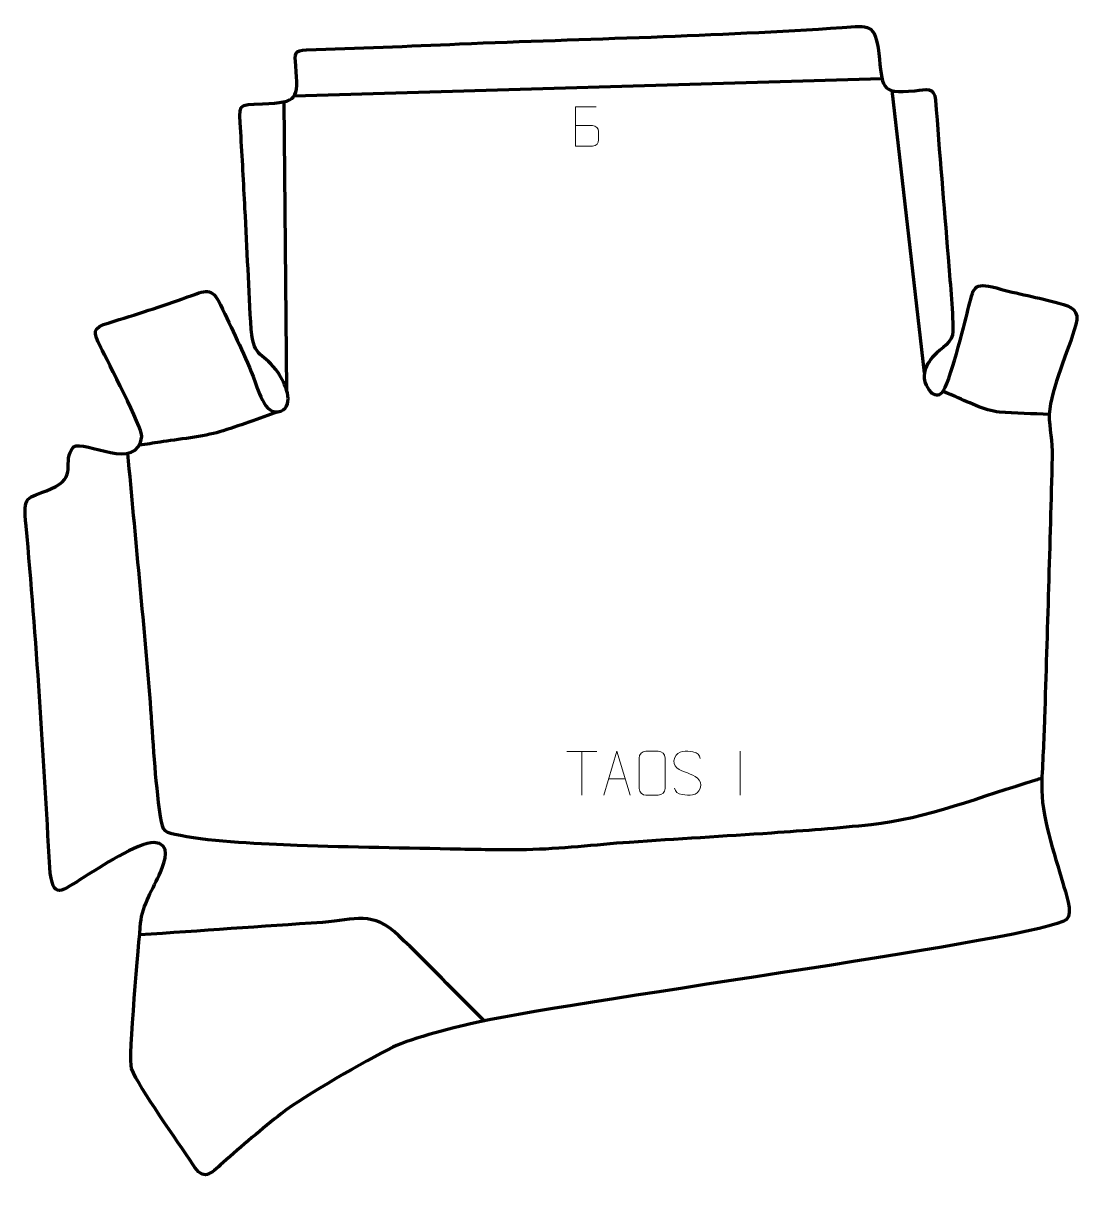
# Model space of a CAD drawing. Header units: millimetres. Extents: x -542 to 59, y 100 to 759.
import ezdxf

# ---------------------------------------------------------------- set-up
doc = ezdxf.new("R2010")
doc.units = ezdxf.units.MM
doc.header["$MEASUREMENT"] = 0
doc.layers.add('layer 2', color=7, linetype='Continuous')
doc.layers.add('layer 3', color=7, linetype='Continuous')

msp = doc.modelspace()

# ---------------------------------------------------------------- linework, layer by layer
at = {"layer": 'layer 2', "color": 142, "lineweight": 158}
for points in [[(-53.441, 726.9502), (-53.441, 726.9502), (-387.6926, 717.1482), (-387.6926, 717.1482)], [(-29.3217, 559.6154), (-29.3217, 559.6154), (-47.7147, 720.3575), (-47.7147, 720.3575)], [(-393.4765, 713.9215), (-393.4765, 713.9215), (-391.9319, 549.8306), (-391.9319, 549.8306)]]:
    msp.add_open_spline(points, degree=3, dxfattribs=at)
for points, knots in [([(41.5969, 536.2097), (32.6777, 536.6109), (22.0239, 536.6537), (13.3637, 537.4907), (13.3637, 537.4907), (4.6973, 538.3282), (-5.0718, 543.536), (-13.1873, 546.9383), (-13.1873, 546.9383), (-15.029, 547.7104), (-16.8708, 548.4822), (-18.7125, 549.2542)], [0, 0, 0, 0, 0.25, 0.25, 0.25, 0.25, 0.5, 0.5, 0.5, 0.5, 1, 1, 1, 1]), ([(-396.6478, 537.692), (-407.4235, 533.9837), (-419.2876, 529.4975), (-430.0542, 526.2538), (-430.0542, 526.2538), (-438.7573, 523.6318), (-454.2931, 521.9289), (-463.857, 520.4521), (-463.857, 520.4521), (-467.7967, 519.8437), (-471.7365, 519.2354), (-475.6762, 518.6271)], [0, 0, 0, 0, 0.25, 0.25, 0.25, 0.25, 0.5, 0.5, 0.5, 0.5, 1, 1, 1, 1]), ([(-482.3934, 514.069), (-478.1273, 466.8919), (-473.3953, 419.6496), (-469.6005, 372.4489), (-469.6005, 372.4489), (-467.8585, 350.6997), (-467.0315, 329.0882), (-463.8145, 307.4587), (-463.8145, 307.4587), (-462.4706, 298.6188), (-461.7259, 298.7129), (-452.3746, 296.8417), (-452.3746, 296.8417), (-433.2944, 293.0237), (-405.5933, 292.0923), (-385.921, 291.2911), (-385.921, 291.2911), (-354.8588, 290.0261), (-324.0786, 289.8291), (-293.0609, 289.0867), (-293.0609, 289.0867), (-280.5406, 288.7751), (-268.0651, 288.6487), (-255.5412, 288.8293), (-255.5412, 288.8293), (-236.0244, 289.1353), (-216.4213, 291.6447), (-196.9368, 293.0164), (-196.9368, 293.0164), (-170.0165, 294.8625), (-143.0808, 296.4698), (-116.1578, 298.2759), (-116.1578, 298.2759), (-97.2328, 299.5563), (-78.366, 301.0404), (-59.4972, 302.9969), (-59.4972, 302.9969), (-29.5199, 306.1298), (4.7859, 319.4873), (34.0499, 328.3769), (34.0499, 328.3769), (35.2019, 328.7268), (36.354, 329.0768), (37.506, 329.4268)], [0, 0, 0, 0, 0.08333333, 0.08333333, 0.08333333, 0.08333333, 0.16666667, 0.16666667, 0.16666667, 0.16666667, 0.25, 0.25, 0.25, 0.25, 0.33333333, 0.33333333, 0.33333333, 0.33333333, 0.41666667, 0.41666667, 0.41666667, 0.41666667, 0.5, 0.5, 0.5, 0.5, 0.58333333, 0.58333333, 0.58333333, 0.58333333, 0.66666667, 0.66666667, 0.66666667, 0.66666667, 0.75, 0.75, 0.75, 0.75, 0.83333333, 0.83333333, 0.83333333, 0.83333333, 1, 1, 1, 1]), ([(-279.6602, 191.2566), (-295.7618, 207.3218), (-311.7698, 223.8467), (-328.0717, 239.6578), (-328.0717, 239.6578), (-343.1372, 254.2698), (-353.0039, 248.5995), (-371.5329, 247.3134), (-371.5329, 247.3134), (-406.1959, 244.9084), (-440.863, 242.5562), (-475.5278, 240.1765)], [0, 0, 0, 0, 0.25, 0.25, 0.25, 0.25, 0.5, 0.5, 0.5, 0.5, 1, 1, 1, 1])]:
    msp.add_open_spline(points, degree=3, knots=knots, dxfattribs=at)
at = {"layer": 'layer 3', "color": 242, "lineweight": 158}
msp.add_open_spline([(-415.612, 653.3157), (-414.3681, 630.4354), (-413.4687, 607.3129), (-412.0822, 584.4962), (-412.0822, 584.4962), (-410.723, 567.3204), (-404.872, 571.87), (-396.582, 559.6179), (-396.582, 559.6179), (-393.2262, 554.6582), (-386.9055, 541.4853), (-395.261, 538.1055), (-395.261, 538.1055), (-404.5236, 534.3587), (-408.6541, 551.8654), (-411.0225, 557.7815), (-411.0225, 557.7815), (-416.4869, 571.4314), (-423.2696, 585.1435), (-429.5278, 598.4862), (-429.5278, 598.4862), (-434.4725, 609.0452), (-438.2315, 606.6115), (-448.278, 602.9555), (-448.278, 602.9555), (-463.1383, 597.5762), (-477.706, 592.9884), (-492.7873, 588.3438), (-492.7873, 588.3438), (-502.6743, 585.299), (-502.0901, 583.1705), (-497.5492, 574.1998), (-497.5492, 574.1998), (-493.8377, 566.7787), (-474.1593, 528.6107), (-474.2551, 523.7123), (-474.2551, 523.7123), (-476.3398, 502.9918), (-506.7738, 521.9187), (-513.1172, 517.7003), (-513.1172, 517.7003), (-520.2827, 509.2591), (-509.9639, 500.5993), (-525.9254, 493.8091), (-525.9254, 493.8091), (-540.3269, 487.6826), (-541.7305, 491.0651), (-540.0519, 472.7023), (-540.0519, 472.7023), (-534.2049, 408.7363), (-530.1182, 342.8331), (-526.6587, 278.559), (-526.6587, 278.559), (-524.8923, 259.1399), (-520.1179, 264.9277), (-506.8981, 273.1957), (-506.8981, 273.1957), (-498.7329, 278.3025), (-476.2214, 292.8808), (-467.3855, 292.7651), (-467.3855, 292.7651), (-457.212, 292.0375), (-461.0473, 282.2926), (-463.702, 275.8684), (-463.702, 275.8684), (-467.6509, 266.3122), (-474.0655, 257.3802), (-474.9447, 246.8557), (-474.9447, 246.8557), (-475.715, 237.4697), (-482.1297, 169.3791), (-480.1087, 164.2599), (-480.1087, 164.2599), (-475.3246, 152.142), (-453.9851, 123.151), (-445.2745, 109.6274), (-445.2745, 109.6274), (-438.9233, 99.7667), (-435.6217, 103.9581), (-428.0877, 110.6704), (-428.0877, 110.6704), (-417.7174, 119.8718), (-405.7403, 130.0954), (-394.8497, 138.6199), (-394.8497, 138.6199), (-381.5446, 149.0346), (-347.0825, 168.4984), (-331.6464, 176.2602), (-331.6464, 176.2602), (-320.9701, 181.6287), (-294.4287, 188.0931), (-282.2667, 190.7079), (-282.2667, 190.7079), (-220.5092, 203.9851), (38.3501, 238.0419), (51.4011, 248.9776), (51.4011, 248.9776), (55.6147, 252.5082), (50.6979, 264.7878), (49.3494, 269.5908), (49.3494, 269.5908), (44.677, 286.1036), (36.8681, 308.6417), (37.3738, 325.5151), (37.3738, 325.5151), (37.7504, 338.0791), (38.6243, 350.6534), (38.9907, 363.3475), (38.9907, 363.3475), (40.4223, 412.8613), (42.1048, 462.3888), (43.3009, 511.9065), (43.3009, 511.9065), (43.5227, 521.0866), (41.6707, 527.9809), (41.5969, 536.2097), (41.5969, 536.2097), (42.813, 551.8334), (52.3799, 571.722), (56.7937, 587.2248), (56.7937, 587.2248), (59.0433, 595.1265), (54.4822, 597.5582), (47.1993, 599.5341), (47.1993, 599.5341), (35.3484, 602.6523), (23.64, 604.7275), (11.6009, 608.0837), (11.6009, 608.0837), (-1.8659, 611.6682), (-1.1701, 608.6326), (-4.5746, 595.433), (-4.5746, 595.433), (-6.634, 587.4922), (-15.1501, 552.933), (-19.2167, 548.5995), (-19.2167, 548.5995), (-20.9981, 546.7011), (-24.086, 547.1022), (-25.6844, 548.8464), (-25.6844, 548.8464), (-31.9418, 555.6741), (-29.7932, 563.6399), (-23.7387, 569.7562), (-23.7387, 569.7562), (-20.0438, 573.4888), (-13.0062, 577.5713), (-13.0646, 583.3083), (-13.0646, 583.3083), (-13.1996, 596.5765), (-14.8137, 612.3277), (-15.8498, 625.6684), (-15.8498, 625.6684), (-18.1683, 655.4455), (-20.8589, 685.1225), (-22.9463, 714.9187), (-22.9463, 714.9187), (-23.9459, 722.6845), (-27.9857, 720.9144), (-34.7989, 720.2004), (-34.7989, 720.2004), (-55.2246, 718.3504), (-52.9618, 722.3908), (-55.2895, 741.6783), (-55.2895, 741.6783), (-57.3407, 758.674), (-60.8159, 757.2467), (-76.0614, 756.2048), (-76.0614, 756.2048), (-147.9249, 751.2939), (-221.5448, 749.846), (-293.6653, 746.8579), (-293.6653, 746.8579), (-322.6197, 745.6583), (-351.5879, 744.3395), (-380.5531, 743.4968), (-380.5531, 743.4968), (-387.9601, 743.2813), (-387.1916, 741.7383), (-386.7636, 734.3841), (-386.7636, 734.3841), (-385.2633, 715.5538), (-385.1335, 713.5009), (-405.6315, 712.8667), (-405.6315, 712.8667), (-420.1245, 712.4183), (-419.1937, 712.8255), (-418.0658, 696.8035), (-418.0658, 696.8035), (-417.0501, 682.3754), (-416.3979, 667.7719), (-415.612, 653.3157)], degree=3, knots=[0, 0, 0, 0, 0.02040816, 0.02040816, 0.02040816, 0.02040816, 0.04081633, 0.04081633, 0.04081633, 0.04081633, 0.06122449, 0.06122449, 0.06122449, 0.06122449, 0.08163265, 0.08163265, 0.08163265, 0.08163265, 0.10204082, 0.10204082, 0.10204082, 0.10204082, 0.12244898, 0.12244898, 0.12244898, 0.12244898, 0.14285714, 0.14285714, 0.14285714, 0.14285714, 0.16326531, 0.16326531, 0.16326531, 0.16326531, 0.18367347, 0.18367347, 0.18367347, 0.18367347, 0.20408163, 0.20408163, 0.20408163, 0.20408163, 0.2244898, 0.2244898, 0.2244898, 0.2244898, 0.24489796, 0.24489796, 0.24489796, 0.24489796, 0.26530612, 0.26530612, 0.26530612, 0.26530612, 0.28571429, 0.28571429, 0.28571429, 0.28571429, 0.30612245, 0.30612245, 0.30612245, 0.30612245, 0.32653061, 0.32653061, 0.32653061, 0.32653061, 0.34693878, 0.34693878, 0.34693878, 0.34693878, 0.36734694, 0.36734694, 0.36734694, 0.36734694, 0.3877551, 0.3877551, 0.3877551, 0.3877551, 0.40816327, 0.40816327, 0.40816327, 0.40816327, 0.42857143, 0.42857143, 0.42857143, 0.42857143, 0.44897959, 0.44897959, 0.44897959, 0.44897959, 0.46938776, 0.46938776, 0.46938776, 0.46938776, 0.48979592, 0.48979592, 0.48979592, 0.48979592, 0.51020408, 0.51020408, 0.51020408, 0.51020408, 0.53061224, 0.53061224, 0.53061224, 0.53061224, 0.55102041, 0.55102041, 0.55102041, 0.55102041, 0.57142857, 0.57142857, 0.57142857, 0.57142857, 0.59183673, 0.59183673, 0.59183673, 0.59183673, 0.6122449, 0.6122449, 0.6122449, 0.6122449, 0.63265306, 0.63265306, 0.63265306, 0.63265306, 0.65306122, 0.65306122, 0.65306122, 0.65306122, 0.67346939, 0.67346939, 0.67346939, 0.67346939, 0.69387755, 0.69387755, 0.69387755, 0.69387755, 0.71428571, 0.71428571, 0.71428571, 0.71428571, 0.73469388, 0.73469388, 0.73469388, 0.73469388, 0.75510204, 0.75510204, 0.75510204, 0.75510204, 0.7755102, 0.7755102, 0.7755102, 0.7755102, 0.79591837, 0.79591837, 0.79591837, 0.79591837, 0.81632653, 0.81632653, 0.81632653, 0.81632653, 0.83673469, 0.83673469, 0.83673469, 0.83673469, 0.85714286, 0.85714286, 0.85714286, 0.85714286, 0.87755102, 0.87755102, 0.87755102, 0.87755102, 0.89795918, 0.89795918, 0.89795918, 0.89795918, 0.91836735, 0.91836735, 0.91836735, 0.91836735, 0.93877551, 0.93877551, 0.93877551, 0.93877551, 0.95918367, 0.95918367, 0.95918367, 0.95918367, 1, 1, 1, 1], dxfattribs=at)
at = {"layer": 'layer 3', "color": 250, "lineweight": 9}
for points, knots in [([(-227.8006, 700.413), (-224.5416, 700.4134), (-221.2823, 700.4134), (-218.0226, 700.413), (-218.0226, 700.413), (-216.2532, 700.3975), (-214.5303, 698.8425), (-214.5303, 697.0067), (-214.5303, 697.0067), (-214.5307, 695.9959), (-214.5307, 693.2646), (-214.5303, 692.2535), (-214.5303, 692.2535), (-214.5145, 690.5894), (-215.8958, 688.7856), (-217.9751, 688.8008), (-217.9751, 688.8008), (-221.2351, 688.8011), (-224.4948, 688.8011), (-227.7542, 688.8008), (-227.7542, 688.8008), (-227.7542, 696.2512), (-227.7542, 703.7013), (-227.7542, 711.1511), (-227.7542, 711.1511), (-225.6281, 711.1511), (-218.1564, 711.1511), (-216.03, 711.1511)], [0, 0, 0, 0, 0.125, 0.125, 0.125, 0.125, 0.25, 0.25, 0.25, 0.25, 0.375, 0.375, 0.375, 0.375, 0.5, 0.5, 0.5, 0.5, 0.625, 0.625, 0.625, 0.625, 0.75, 0.75, 0.75, 0.75, 1, 1, 1, 1]), ([(-211.579, 319.6653), (-211.579, 319.6653), (-204.208, 344.6188), (-204.208, 344.6188), (-204.208, 344.6188), (-204.208, 344.6188), (-196.6381, 319.6653), (-196.6381, 319.6653)], [0, 0, 0, 0, 0.33333333, 0.33333333, 0.33333333, 0.33333333, 1, 1, 1, 1]), ([(-187.6282, 344.6185), (-185.3025, 344.6185), (-182.9764, 344.6185), (-180.6503, 344.6185), (-180.6503, 344.6185), (-178.7037, 344.6541), (-176.7123, 343.1625), (-176.6856, 340.7249), (-176.6856, 340.7249), (-176.686, 334.978), (-176.686, 329.2307), (-176.6856, 323.483), (-176.6856, 323.483), (-176.8254, 321.1596), (-178.5026, 319.68), (-180.6503, 319.6692), (-180.6503, 319.6692), (-182.9822, 319.6696), (-185.3141, 319.6696), (-187.6456, 319.6692), (-187.6456, 319.6692), (-189.5706, 319.5638), (-191.5427, 321.4483), (-191.5315, 323.4656), (-191.5315, 323.4656), (-191.5312, 329.2357), (-191.5312, 335.0054), (-191.5315, 340.7747), (-191.5315, 340.7747), (-191.5273, 342.9128), (-189.7806, 344.632), (-187.6282, 344.6185)], [0, 0, 0, 0, 0.11111111, 0.11111111, 0.11111111, 0.11111111, 0.22222222, 0.22222222, 0.22222222, 0.22222222, 0.33333333, 0.33333333, 0.33333333, 0.33333333, 0.44444444, 0.44444444, 0.44444444, 0.44444444, 0.55555556, 0.55555556, 0.55555556, 0.55555556, 0.66666667, 0.66666667, 0.66666667, 0.66666667, 0.77777778, 0.77777778, 0.77777778, 0.77777778, 1, 1, 1, 1]), ([(-164.1031, 332.3159), (-168.3514, 333.7863), (-173.2595, 335.5821), (-171.2544, 341.1024), (-171.2544, 341.1024), (-169.7509, 345.2423), (-164.5373, 344.8538), (-160.9337, 344.2527), (-160.9337, 344.2527), (-158.0731, 343.7755), (-157.2084, 342.5623), (-156.8978, 340.4782)], [0, 0, 0, 0, 0.25, 0.25, 0.25, 0.25, 0.5, 0.5, 0.5, 0.5, 1, 1, 1, 1]), ([(-164.1031, 332.3158), (-160.0845, 330.6691), (-155.055, 328.7808), (-156.889, 323.4205), (-156.889, 323.4205), (-158.3488, 319.1541), (-163.2596, 319.4108), (-166.9857, 319.9655), (-166.9857, 319.9655), (-169.7357, 320.3753), (-170.9566, 321.5888), (-171.3346, 323.701)], [0, 0, 0, 0, 0.25, 0.25, 0.25, 0.25, 0.5, 0.5, 0.5, 0.5, 1, 1, 1, 1])]:
    msp.add_open_spline(points, degree=3, knots=knots, dxfattribs=at)
for points in [[(-232.6023, 344.5019), (-232.6023, 344.5019), (-215.6151, 344.5019), (-215.6151, 344.5019)], [(-224.1085, 319.5719), (-224.1085, 319.5719), (-224.1085, 344.5254), (-224.1085, 344.5254)], [(-134.1086, 344.6291), (-134.1086, 344.6291), (-134.1086, 319.655), (-134.1086, 319.655)], [(-208.8564, 328.9147), (-208.8564, 328.9147), (-199.3607, 328.9147), (-199.3607, 328.9147)]]:
    msp.add_open_spline(points, degree=3, dxfattribs=at)

doc.saveas('drawing.dxf')
